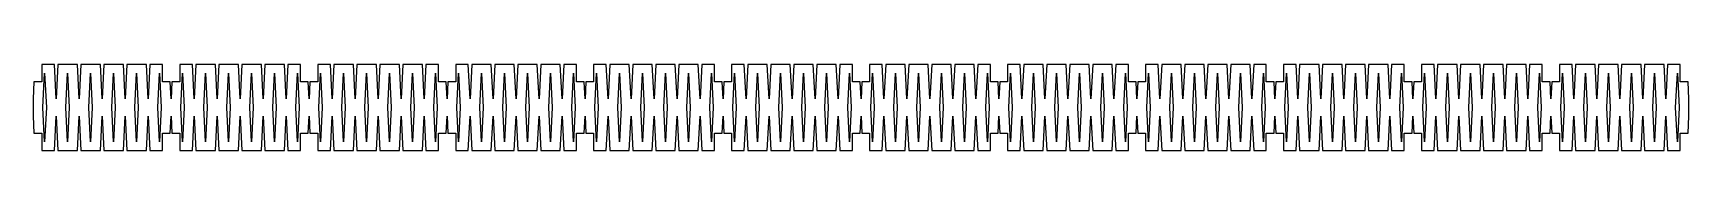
# Model space of a CAD drawing. Header units: metres. Extents: x -312 to 312, y -16 to 16.
import ezdxf

# ---------------------------------------------------------------- set-up
doc = ezdxf.new("R2010")
doc.units = ezdxf.units.M

msp = doc.modelspace()

# ---------------------------------------------------------------- linework, layer by layer
for p, q in [((-304.457, 16.25), (-309.237, 16.25)), ((-309.237, 16.25), (-309.237, 9.75)), ((-308.797, 0), (-308.147, 13)), ((-308.147, 13), (-307.497, 0)), ((-303.807, 3.25), (-304.457, 16.25)), ((-303.157, 16.25), (-303.807, 3.25)), ((-295.777, 16.25), (-303.157, 16.25)), ((-300.117, 0), (-299.467, 13)), ((-299.467, 13), (-298.817, 0)), ((-295.127, 3.25), (-295.777, 16.25)), ((-294.477, 16.25), (-295.127, 3.25)), ((-287.097, 16.25), (-294.477, 16.25)), ((-291.437, 0), (-290.787, 13)), ((-290.787, 13), (-290.137, 0)), ((-286.447, 3.25), (-287.097, 16.25)), ((-285.797, 16.25), (-286.447, 3.25)), ((-278.416, 16.25), (-285.797, 16.25)), ((-282.756, 0), (-282.106, 13)), ((-282.106, 13), (-281.456, 0)), ((-277.766, 3.25), (-278.416, 16.25)), ((-277.116, 16.25), (-277.766, 3.25)), ((-269.736, 16.25), (-277.116, 16.25)), ((-274.076, 0), (-273.426, 13)), ((-273.426, 13), (-272.776, 0)), ((-269.086, 3.25), (-269.736, 16.25)), ((-268.436, 16.25), (-269.086, 3.25)), ((-263.656, 16.25), (-268.436, 16.25)), ((-265.396, 0), (-264.746, 13)), ((-264.746, 13), (-264.096, 0)), ((-263.656, 9.75), (-263.656, 16.25)), ((-252.376, 16.25), (-257.156, 16.25)), ((-257.156, 16.25), (-257.156, 9.75)), ((-256.716, 0), (-256.066, 13)), ((-256.066, 13), (-255.416, 0)), ((-251.726, 3.25), (-252.376, 16.25)), ((-251.076, 16.25), (-251.726, 3.25)), ((-243.696, 16.25), (-251.076, 16.25)), ((-248.036, 0), (-247.386, 13)), ((-247.386, 13), (-246.736, 0)), ((-243.046, 3.25), (-243.696, 16.25)), ((-242.396, 16.25), (-243.046, 3.25)), ((-235.015, 16.25), (-242.396, 16.25)), ((-239.355, 0), (-238.705, 13)), ((-238.705, 13), (-238.055, 0)), ((-234.365, 3.25), (-235.015, 16.25)), ((-233.715, 16.25), (-234.365, 3.25)), ((-226.335, 16.25), (-233.715, 16.25)), ((-230.675, 0), (-230.025, 13)), ((-230.025, 13), (-229.375, 0)), ((-225.685, 3.25), (-226.335, 16.25)), ((-225.035, 16.25), (-225.685, 3.25)), ((-217.655, 16.25), (-225.035, 16.25)), ((-221.995, 0), (-221.345, 13)), ((-221.345, 13), (-220.695, 0)), ((-217.005, 3.25), (-217.655, 16.25)), ((-216.355, 16.25), (-217.005, 3.25)), ((-211.575, 16.25), (-216.355, 16.25)), ((-213.315, 0), (-212.665, 13)), ((-212.665, 13), (-212.015, 0)), ((-211.575, 9.75), (-211.575, 16.25)), ((-200.295, 16.25), (-205.075, 16.25)), ((-205.075, 16.25), (-205.075, 9.75)), ((-204.635, 0), (-203.985, 13)), ((-203.985, 13), (-203.335, 0)), ((-199.645, 3.25), (-200.295, 16.25)), ((-198.995, 16.25), (-199.645, 3.25)), ((-191.614, 16.25), (-198.995, 16.25)), ((-195.954, 0), (-195.304, 13)), ((-195.304, 13), (-194.654, 0)), ((-190.964, 3.25), (-191.614, 16.25)), ((-190.314, 16.25), (-190.964, 3.25)), ((-182.934, 16.25), (-190.314, 16.25)), ((-187.274, 0), (-186.624, 13)), ((-186.624, 13), (-185.974, 0)), ((-182.284, 3.25), (-182.934, 16.25)), ((-181.634, 16.25), (-182.284, 3.25)), ((-174.254, 16.25), (-181.634, 16.25)), ((-178.594, 0), (-177.944, 13)), ((-177.944, 13), (-177.294, 0)), ((-173.604, 3.25), (-174.254, 16.25)), ((-172.954, 16.25), (-173.604, 3.25)), ((-165.574, 16.25), (-172.954, 16.25)), ((-169.914, 0), (-169.264, 13)), ((-169.264, 13), (-168.614, 0)), ((-164.924, 3.25), (-165.574, 16.25)), ((-164.274, 16.25), (-164.924, 3.25)), ((-159.494, 16.25), (-164.274, 16.25)), ((-161.234, 0), (-160.584, 13)), ((-160.584, 13), (-159.934, 0)), ((-159.494, 9.75), (-159.494, 16.25)), ((-148.213, 16.25), (-152.994, 16.25)), ((-152.994, 16.25), (-152.994, 9.75)), ((-152.553, 0), (-151.903, 13)), ((-151.903, 13), (-151.253, 0)), ((-147.563, 3.25), (-148.213, 16.25)), ((-146.913, 16.25), (-147.563, 3.25)), ((-139.533, 16.25), (-146.913, 16.25)), ((-143.873, 0), (-143.223, 13)), ((-143.223, 13), (-142.573, 0)), ((-138.883, 3.25), (-139.533, 16.25)), ((-138.233, 16.25), (-138.883, 3.25)), ((-130.853, 16.25), (-138.233, 16.25)), ((-135.193, 0), (-134.543, 13)), ((-134.543, 13), (-133.893, 0)), ((-130.203, 3.25), (-130.853, 16.25)), ((-129.553, 16.25), (-130.203, 3.25)), ((-122.173, 16.25), (-129.553, 16.25)), ((-126.513, 0), (-125.863, 13)), ((-125.863, 13), (-125.213, 0)), ((-121.523, 3.25), (-122.173, 16.25)), ((-120.873, 16.25), (-121.523, 3.25)), ((-113.493, 16.25), (-120.873, 16.25)), ((-117.833, 0), (-117.183, 13)), ((-117.183, 13), (-116.533, 0)), ((-112.843, 3.25), (-113.493, 16.25)), ((-112.193, 16.25), (-112.843, 3.25)), ((-107.412, 16.25), (-112.193, 16.25)), ((-109.152, 0), (-108.502, 13)), ((-108.502, 13), (-107.852, 0)), ((-107.412, 9.75), (-107.412, 16.25)), ((-96.1322, 16.25), (-100.912, 16.25)), ((-100.912, 16.25), (-100.912, 9.75)), ((-100.472, 0), (-99.8223, 13)), ((-99.8223, 13), (-99.1723, 0)), ((-95.4822, 3.25), (-96.1322, 16.25)), ((-94.8322, 16.25), (-95.4822, 3.25)), ((-87.452, 16.25), (-94.8322, 16.25)), ((-91.7921, 0), (-91.1421, 13)), ((-91.1421, 13), (-90.4921, 0)), ((-86.802, 3.25), (-87.452, 16.25)), ((-86.152, 16.25), (-86.802, 3.25)), ((-78.7718, 16.25), (-86.152, 16.25)), ((-83.1119, 0), (-82.4619, 13)), ((-82.4619, 13), (-81.8119, 0)), ((-78.1218, 3.25), (-78.7718, 16.25)), ((-77.4718, 16.25), (-78.1218, 3.25)), ((-70.0916, 16.25), (-77.4718, 16.25)), ((-74.4317, 0), (-73.7817, 13)), ((-73.7817, 13), (-73.1317, 0)), ((-69.4416, 3.25), (-70.0916, 16.25)), ((-68.7916, 16.25), (-69.4416, 3.25)), ((-61.4114, 16.25), (-68.7916, 16.25)), ((-65.7515, 0), (-65.1015, 13)), ((-65.1015, 13), (-64.4515, 0)), ((-60.7614, 3.25), (-61.4114, 16.25)), ((-60.1114, 16.25), (-60.7614, 3.25)), ((-55.3312, 16.25), (-60.1114, 16.25)), ((-57.0713, 0), (-56.4213, 13)), ((-56.4213, 13), (-55.7713, 0)), ((-55.3312, 9.75), (-55.3312, 16.25)), ((-44.051, 16.25), (-48.8312, 16.25)), ((-48.8312, 16.25), (-48.8312, 9.75)), ((-48.3911, 0), (-47.7411, 13)), ((-47.7411, 13), (-47.0911, 0)), ((-43.401, 3.25), (-44.051, 16.25)), ((-42.751, 16.25), (-43.401, 3.25)), ((-35.3708, 16.25), (-42.751, 16.25)), ((-39.7109, 0), (-39.0609, 13)), ((-39.0609, 13), (-38.4109, 0)), ((-34.7208, 3.25), (-35.3708, 16.25)), ((-34.0708, 16.25), (-34.7208, 3.25)), ((-26.6906, 16.25), (-34.0708, 16.25)), ((-31.0307, 0), (-30.3807, 13)), ((-30.3807, 13), (-29.7307, 0)), ((-26.0406, 3.25), (-26.6906, 16.25)), ((-25.3906, 16.25), (-26.0406, 3.25)), ((-18.0104, 16.25), (-25.3906, 16.25)), ((-22.3505, 0), (-21.7005, 13)), ((-21.7005, 13), (-21.0505, 0)), ((-17.3604, 3.25), (-18.0104, 16.25)), ((-16.7104, 16.25), (-17.3604, 3.25)), ((-9.3302, 16.25), (-16.7104, 16.25)), ((-13.6703, 0), (-13.0203, 13)), ((-13.0203, 13), (-12.3703, 0)), ((-8.6802, 3.25), (-9.3302, 16.25)), ((-8.0302, 16.25), (-8.6802, 3.25)), ((-3.25, 16.25), (-8.0302, 16.25)), ((-4.9901, 0), (-4.3401, 13)), ((-4.3401, 13), (-3.6901, 0)), ((-3.25, 9.75), (-3.25, 16.25)), ((8.0302, 16.25), (3.25, 16.25)), ((3.25, 16.25), (3.25, 9.75)), ((3.6901, 0), (4.3401, 13)), ((4.3401, 13), (4.9901, 0)), ((8.6802, 3.25), (8.0302, 16.25)), ((9.3302, 16.25), (8.6802, 3.25)), ((16.7104, 16.25), (9.3302, 16.25)), ((12.3703, 0), (13.0203, 13)), ((13.0203, 13), (13.6703, 0)), ((17.3604, 3.25), (16.7104, 16.25)), ((18.0104, 16.25), (17.3604, 3.25)), ((25.3906, 16.25), (18.0104, 16.25)), ((21.0505, 0), (21.7005, 13)), ((21.7005, 13), (22.3505, 0)), ((26.0406, 3.25), (25.3906, 16.25)), ((26.6906, 16.25), (26.0406, 3.25)), ((34.0708, 16.25), (26.6906, 16.25)), ((29.7307, 0), (30.3807, 13)), ((30.3807, 13), (31.0307, 0)), ((34.7208, 3.25), (34.0708, 16.25)), ((35.3708, 16.25), (34.7208, 3.25)), ((42.751, 16.25), (35.3708, 16.25)), ((38.4109, 0), (39.0609, 13)), ((39.0609, 13), (39.7109, 0)), ((43.401, 3.25), (42.751, 16.25)), ((44.051, 16.25), (43.401, 3.25)), ((48.8312, 16.25), (44.051, 16.25)), ((47.0911, 0), (47.7411, 13)), ((47.7411, 13), (48.3911, 0)), ((48.8312, 9.75), (48.8312, 16.25)), ((60.1114, 16.25), (55.3312, 16.25)), ((55.3312, 16.25), (55.3312, 9.75)), ((55.7713, 0), (56.4213, 13)), ((56.4213, 13), (57.0713, 0)), ((60.7614, 3.25), (60.1114, 16.25)), ((61.4114, 16.25), (60.7614, 3.25)), ((68.7916, 16.25), (61.4114, 16.25)), ((64.4515, 0), (65.1015, 13)), ((65.1015, 13), (65.7515, 0)), ((69.4416, 3.25), (68.7916, 16.25)), ((70.0916, 16.25), (69.4416, 3.25)), ((77.4718, 16.25), (70.0916, 16.25)), ((73.1317, 0), (73.7817, 13)), ((73.7817, 13), (74.4317, 0)), ((78.1218, 3.25), (77.4718, 16.25)), ((78.7718, 16.25), (78.1218, 3.25)), ((86.152, 16.25), (78.7718, 16.25)), ((81.8119, 0), (82.4619, 13)), ((82.4619, 13), (83.1119, 0)), ((86.802, 3.25), (86.152, 16.25)), ((87.452, 16.25), (86.802, 3.25)), ((94.8322, 16.25), (87.452, 16.25)), ((90.4921, 0), (91.1421, 13)), ((91.1421, 13), (91.7921, 0)), ((95.4822, 3.25), (94.8322, 16.25)), ((96.1322, 16.25), (95.4822, 3.25)), ((100.912, 16.25), (96.1322, 16.25)), ((99.1723, 0), (99.8223, 13)), ((99.8223, 13), (100.472, 0)), ((100.912, 9.75), (100.912, 16.25)), ((112.193, 16.25), (107.412, 16.25)), ((107.412, 16.25), (107.412, 9.75)), ((107.852, 0), (108.502, 13)), ((108.502, 13), (109.152, 0)), ((112.843, 3.25), (112.193, 16.25)), ((113.493, 16.25), (112.843, 3.25)), ((120.873, 16.25), (113.493, 16.25)), ((116.533, 0), (117.183, 13)), ((117.183, 13), (117.833, 0)), ((121.523, 3.25), (120.873, 16.25)), ((122.173, 16.25), (121.523, 3.25)), ((129.553, 16.25), (122.173, 16.25)), ((125.213, 0), (125.863, 13)), ((125.863, 13), (126.513, 0)), ((130.203, 3.25), (129.553, 16.25)), ((130.853, 16.25), (130.203, 3.25)), ((138.233, 16.25), (130.853, 16.25)), ((133.893, 0), (134.543, 13)), ((134.543, 13), (135.193, 0)), ((138.883, 3.25), (138.233, 16.25)), ((139.533, 16.25), (138.883, 3.25)), ((146.913, 16.25), (139.533, 16.25)), ((142.573, 0), (143.223, 13)), ((143.223, 13), (143.873, 0)), ((147.563, 3.25), (146.913, 16.25)), ((148.213, 16.25), (147.563, 3.25)), ((152.994, 16.25), (148.213, 16.25)), ((151.253, 0), (151.903, 13)), ((151.903, 13), (152.553, 0)), ((152.994, 9.75), (152.994, 16.25)), ((164.274, 16.25), (159.494, 16.25)), ((159.494, 16.25), (159.494, 9.75)), ((159.934, 0), (160.584, 13)), ((160.584, 13), (161.234, 0)), ((164.924, 3.25), (164.274, 16.25)), ((165.574, 16.25), (164.924, 3.25)), ((172.954, 16.25), (165.574, 16.25)), ((168.614, 0), (169.264, 13)), ((169.264, 13), (169.914, 0)), ((173.604, 3.25), (172.954, 16.25)), ((174.254, 16.25), (173.604, 3.25)), ((181.634, 16.25), (174.254, 16.25)), ((177.294, 0), (177.944, 13)), ((177.944, 13), (178.594, 0)), ((182.284, 3.25), (181.634, 16.25)), ((182.934, 16.25), (182.284, 3.25)), ((190.314, 16.25), (182.934, 16.25)), ((185.974, 0), (186.624, 13)), ((186.624, 13), (187.274, 0)), ((190.964, 3.25), (190.314, 16.25)), ((191.614, 16.25), (190.964, 3.25)), ((198.995, 16.25), (191.614, 16.25)), ((194.654, 0), (195.304, 13)), ((195.304, 13), (195.954, 0)), ((199.645, 3.25), (198.995, 16.25)), ((200.295, 16.25), (199.645, 3.25)), ((205.075, 16.25), (200.295, 16.25)), ((203.335, 0), (203.985, 13)), ((203.985, 13), (204.635, 0)), ((205.075, 9.75), (205.075, 16.25)), ((216.355, 16.25), (211.575, 16.25)), ((211.575, 16.25), (211.575, 9.75)), ((212.015, 0), (212.665, 13)), ((212.665, 13), (213.315, 0)), ((217.005, 3.25), (216.355, 16.25)), ((217.655, 16.25), (217.005, 3.25)), ((225.035, 16.25), (217.655, 16.25)), ((220.695, 0), (221.345, 13)), ((221.345, 13), (221.995, 0)), ((225.685, 3.25), (225.035, 16.25)), ((226.335, 16.25), (225.685, 3.25)), ((233.715, 16.25), (226.335, 16.25)), ((229.375, 0), (230.025, 13)), ((230.025, 13), (230.675, 0)), ((234.365, 3.25), (233.715, 16.25)), ((235.015, 16.25), (234.365, 3.25)), ((242.396, 16.25), (235.015, 16.25)), ((238.055, 0), (238.705, 13)), ((238.705, 13), (239.355, 0)), ((243.046, 3.25), (242.396, 16.25)), ((243.696, 16.25), (243.046, 3.25)), ((251.076, 16.25), (243.696, 16.25)), ((246.736, 0), (247.386, 13)), ((247.386, 13), (248.036, 0)), ((251.726, 3.25), (251.076, 16.25)), ((252.376, 16.25), (251.726, 3.25)), ((257.156, 16.25), (252.376, 16.25)), ((255.416, 0), (256.066, 13)), ((256.066, 13), (256.716, 0)), ((257.156, 9.75), (257.156, 16.25)), ((268.436, 16.25), (263.656, 16.25)), ((263.656, 16.25), (263.656, 9.75)), ((264.096, 0), (264.746, 13)), ((264.746, 13), (265.396, 0)), ((269.086, 3.25), (268.436, 16.25)), ((269.736, 16.25), (269.086, 3.25)), ((277.116, 16.25), (269.736, 16.25)), ((272.776, 0), (273.426, 13)), ((273.426, 13), (274.076, 0)), ((277.766, 3.25), (277.116, 16.25)), ((278.416, 16.25), (277.766, 3.25)), ((285.797, 16.25), (278.416, 16.25)), ((281.456, 0), (282.106, 13)), ((282.106, 13), (282.756, 0)), ((286.447, 3.25), (285.797, 16.25)), ((287.097, 16.25), (286.447, 3.25)), ((294.477, 16.25), (287.097, 16.25)), ((290.137, 0), (290.787, 13)), ((290.787, 13), (291.437, 0)), ((295.127, 3.25), (294.477, 16.25)), ((295.777, 16.25), (295.127, 3.25)), ((303.157, 16.25), (295.777, 16.25)), ((298.817, 0), (299.467, 13)), ((299.467, 13), (300.117, 0)), ((303.807, 3.25), (303.157, 16.25)), ((304.457, 16.25), (303.807, 3.25)), ((309.237, 16.25), (304.457, 16.25)), ((307.497, 0), (308.147, 13)), ((308.147, 13), (308.797, 0)), ((309.237, 9.75), (309.237, 16.25)), ((-312.162, 9.75), (-312.487, 3.25)), ((-309.237, 9.75), (-312.162, 9.75)), ((-260.731, 9.75), (-263.656, 9.75)), ((-260.406, 3.25), (-260.731, 9.75)), ((-260.081, 9.75), (-260.406, 3.25)), ((-257.156, 9.75), (-260.081, 9.75)), ((-208.65, 9.75), (-211.575, 9.75)), ((-208.325, 3.25), (-208.65, 9.75)), ((-208, 9.75), (-208.325, 3.25)), ((-205.075, 9.75), (-208, 9.75)), ((-156.569, 9.75), (-159.494, 9.75)), ((-156.244, 3.25), (-156.569, 9.75)), ((-155.919, 9.75), (-156.244, 3.25)), ((-152.994, 9.75), (-155.919, 9.75)), ((-104.487, 9.75), (-107.412, 9.75)), ((-104.162, 3.25), (-104.487, 9.75)), ((-103.837, 9.75), (-104.162, 3.25)), ((-100.912, 9.75), (-103.837, 9.75)), ((-52.4062, 9.75), (-55.3312, 9.75)), ((-52.0812, 3.25), (-52.4062, 9.75)), ((-51.7562, 9.75), (-52.0812, 3.25)), ((-48.8312, 9.75), (-51.7562, 9.75)), ((-0.325, 9.75), (-3.25, 9.75)), ((0, 3.25), (-0.325, 9.75)), ((0.325, 9.75), (0, 3.25)), ((3.25, 9.75), (0.325, 9.75)), ((51.7562, 9.75), (48.8312, 9.75)), ((52.0812, 3.25), (51.7562, 9.75)), ((52.4062, 9.75), (52.0812, 3.25)), ((55.3312, 9.75), (52.4062, 9.75)), ((103.837, 9.75), (100.912, 9.75)), ((104.162, 3.25), (103.837, 9.75)), ((104.487, 9.75), (104.162, 3.25)), ((107.412, 9.75), (104.487, 9.75)), ((155.919, 9.75), (152.994, 9.75)), ((156.244, 3.25), (155.919, 9.75)), ((156.569, 9.75), (156.244, 3.25)), ((159.494, 9.75), (156.569, 9.75)), ((208, 9.75), (205.075, 9.75)), ((208.325, 3.25), (208, 9.75)), ((208.65, 9.75), (208.325, 3.25)), ((211.575, 9.75), (208.65, 9.75)), ((260.081, 9.75), (257.156, 9.75)), ((260.406, 3.25), (260.081, 9.75)), ((260.731, 9.75), (260.406, 3.25)), ((263.656, 9.75), (260.731, 9.75)), ((312.162, 9.75), (309.237, 9.75)), ((312.487, 3.25), (312.162, 9.75)), ((-312.487, 3.25), (-312.487, -3.25)), ((-308.147, -13), (-308.797, 0)), ((-307.497, 0), (-308.147, -13)), ((-299.467, -13), (-300.117, 0)), ((-298.817, 0), (-299.467, -13)), ((-290.787, -13), (-291.437, 0)), ((-290.137, 0), (-290.787, -13)), ((-282.106, -13), (-282.756, 0)), ((-281.456, 0), (-282.106, -13)), ((-273.426, -13), (-274.076, 0)), ((-272.776, 0), (-273.426, -13)), ((-264.746, -13), (-265.396, 0)), ((-264.096, 0), (-264.746, -13)), ((-256.066, -13), (-256.716, 0)), ((-255.416, 0), (-256.066, -13)), ((-247.386, -13), (-248.036, 0)), ((-246.736, 0), (-247.386, -13)), ((-238.705, -13), (-239.355, 0)), ((-238.055, 0), (-238.705, -13)), ((-230.025, -13), (-230.675, 0)), ((-229.375, 0), (-230.025, -13)), ((-221.345, -13), (-221.995, 0)), ((-220.695, 0), (-221.345, -13)), ((-212.665, -13), (-213.315, 0)), ((-212.015, 0), (-212.665, -13)), ((-203.985, -13), (-204.635, 0)), ((-203.335, 0), (-203.985, -13)), ((-195.304, -13), (-195.954, 0)), ((-194.654, 0), (-195.304, -13)), ((-186.624, -13), (-187.274, 0)), ((-185.974, 0), (-186.624, -13)), ((-177.944, -13), (-178.594, 0)), ((-177.294, 0), (-177.944, -13)), ((-169.264, -13), (-169.914, 0)), ((-168.614, 0), (-169.264, -13)), ((-160.584, -13), (-161.234, 0)), ((-159.934, 0), (-160.584, -13)), ((-151.903, -13), (-152.553, 0)), ((-151.253, 0), (-151.903, -13)), ((-143.223, -13), (-143.873, 0)), ((-142.573, 0), (-143.223, -13)), ((-134.543, -13), (-135.193, 0)), ((-133.893, 0), (-134.543, -13)), ((-125.863, -13), (-126.513, 0)), ((-125.213, 0), (-125.863, -13)), ((-117.183, -13), (-117.833, 0)), ((-116.533, 0), (-117.183, -13)), ((-108.502, -13), (-109.152, 0)), ((-107.852, 0), (-108.502, -13)), ((-99.8223, -13), (-100.472, 0)), ((-99.1723, 0), (-99.8223, -13)), ((-91.1421, -13), (-91.7921, 0)), ((-90.4921, 0), (-91.1421, -13)), ((-82.4619, -13), (-83.1119, 0)), ((-81.8119, 0), (-82.4619, -13)), ((-73.7817, -13), (-74.4317, 0)), ((-73.1317, 0), (-73.7817, -13)), ((-65.1015, -13), (-65.7515, 0)), ((-64.4515, 0), (-65.1015, -13)), ((-56.4213, -13), (-57.0713, 0)), ((-55.7713, 0), (-56.4213, -13)), ((-47.7411, -13), (-48.3911, 0)), ((-47.0911, 0), (-47.7411, -13)), ((-39.0609, -13), (-39.7109, 0)), ((-38.4109, 0), (-39.0609, -13)), ((-30.3807, -13), (-31.0307, 0)), ((-29.7307, 0), (-30.3807, -13)), ((-21.7005, -13), (-22.3505, 0)), ((-21.0505, 0), (-21.7005, -13)), ((-13.0203, -13), (-13.6703, 0)), ((-12.3703, 0), (-13.0203, -13)), ((-4.3401, -13), (-4.9901, 0)), ((-3.6901, 0), (-4.3401, -13)), ((4.3401, -13), (3.6901, 0)), ((4.9901, 0), (4.3401, -13)), ((13.0203, -13), (12.3703, 0)), ((13.6703, 0), (13.0203, -13)), ((21.7005, -13), (21.0505, 0)), ((22.3505, 0), (21.7005, -13)), ((30.3807, -13), (29.7307, 0)), ((31.0307, 0), (30.3807, -13)), ((39.0609, -13), (38.4109, 0)), ((39.7109, 0), (39.0609, -13)), ((47.7411, -13), (47.0911, 0)), ((48.3911, 0), (47.7411, -13)), ((56.4213, -13), (55.7713, 0)), ((57.0713, 0), (56.4213, -13)), ((65.1015, -13), (64.4515, 0)), ((65.7515, 0), (65.1015, -13)), ((73.7817, -13), (73.1317, 0)), ((74.4317, 0), (73.7817, -13)), ((82.4619, -13), (81.8119, 0)), ((83.1119, 0), (82.4619, -13)), ((91.1421, -13), (90.4921, 0)), ((91.7921, 0), (91.1421, -13)), ((99.8223, -13), (99.1723, 0)), ((100.472, 0), (99.8223, -13)), ((108.502, -13), (107.852, 0)), ((109.152, 0), (108.502, -13)), ((117.183, -13), (116.533, 0)), ((117.833, 0), (117.183, -13)), ((125.863, -13), (125.213, 0)), ((126.513, 0), (125.863, -13)), ((134.543, -13), (133.893, 0)), ((135.193, 0), (134.543, -13)), ((143.223, -13), (142.573, 0)), ((143.873, 0), (143.223, -13)), ((151.903, -13), (151.253, 0)), ((152.553, 0), (151.903, -13)), ((160.584, -13), (159.934, 0)), ((161.234, 0), (160.584, -13)), ((169.264, -13), (168.614, 0)), ((169.914, 0), (169.264, -13)), ((177.944, -13), (177.294, 0)), ((178.594, 0), (177.944, -13)), ((186.624, -13), (185.974, 0)), ((187.274, 0), (186.624, -13)), ((195.304, -13), (194.654, 0)), ((195.954, 0), (195.304, -13)), ((203.985, -13), (203.335, 0)), ((204.635, 0), (203.985, -13)), ((212.665, -13), (212.015, 0)), ((213.315, 0), (212.665, -13)), ((221.345, -13), (220.695, 0)), ((221.995, 0), (221.345, -13)), ((230.025, -13), (229.375, 0)), ((230.675, 0), (230.025, -13)), ((238.705, -13), (238.055, 0)), ((239.355, 0), (238.705, -13)), ((247.386, -13), (246.736, 0)), ((248.036, 0), (247.386, -13)), ((256.066, -13), (255.416, 0)), ((256.716, 0), (256.066, -13)), ((264.746, -13), (264.096, 0)), ((265.396, 0), (264.746, -13)), ((273.426, -13), (272.776, 0)), ((274.076, 0), (273.426, -13)), ((282.106, -13), (281.456, 0)), ((282.756, 0), (282.106, -13)), ((290.787, -13), (290.137, 0)), ((291.437, 0), (290.787, -13)), ((299.467, -13), (298.817, 0)), ((300.117, 0), (299.467, -13)), ((308.147, -13), (307.497, 0)), ((308.797, 0), (308.147, -13)), ((312.487, -3.25), (312.487, 3.25)), ((-312.487, -3.25), (-312.162, -9.75)), ((-304.457, -16.25), (-303.807, -3.25)), ((-303.807, -3.25), (-303.157, -16.25)), ((-295.777, -16.25), (-295.127, -3.25)), ((-295.127, -3.25), (-294.477, -16.25)), ((-287.097, -16.25), (-286.447, -3.25)), ((-286.447, -3.25), (-285.797, -16.25)), ((-278.416, -16.25), (-277.766, -3.25)), ((-277.766, -3.25), (-277.116, -16.25)), ((-269.736, -16.25), (-269.086, -3.25)), ((-269.086, -3.25), (-268.436, -16.25)), ((-260.731, -9.75), (-260.406, -3.25)), ((-260.406, -3.25), (-260.081, -9.75)), ((-252.376, -16.25), (-251.726, -3.25)), ((-251.726, -3.25), (-251.076, -16.25)), ((-243.696, -16.25), (-243.046, -3.25)), ((-243.046, -3.25), (-242.396, -16.25)), ((-235.015, -16.25), (-234.365, -3.25)), ((-234.365, -3.25), (-233.715, -16.25)), ((-226.335, -16.25), (-225.685, -3.25)), ((-225.685, -3.25), (-225.035, -16.25)), ((-217.655, -16.25), (-217.005, -3.25)), ((-217.005, -3.25), (-216.355, -16.25)), ((-208.65, -9.75), (-208.325, -3.25)), ((-208.325, -3.25), (-208, -9.75)), ((-200.295, -16.25), (-199.645, -3.25)), ((-199.645, -3.25), (-198.995, -16.25)), ((-191.614, -16.25), (-190.964, -3.25)), ((-190.964, -3.25), (-190.314, -16.25)), ((-182.934, -16.25), (-182.284, -3.25)), ((-182.284, -3.25), (-181.634, -16.25)), ((-174.254, -16.25), (-173.604, -3.25)), ((-173.604, -3.25), (-172.954, -16.25)), ((-165.574, -16.25), (-164.924, -3.25)), ((-164.924, -3.25), (-164.274, -16.25)), ((-156.569, -9.75), (-156.244, -3.25)), ((-156.244, -3.25), (-155.919, -9.75)), ((-148.213, -16.25), (-147.563, -3.25)), ((-147.563, -3.25), (-146.913, -16.25)), ((-139.533, -16.25), (-138.883, -3.25)), ((-138.883, -3.25), (-138.233, -16.25)), ((-130.853, -16.25), (-130.203, -3.25)), ((-130.203, -3.25), (-129.553, -16.25)), ((-122.173, -16.25), (-121.523, -3.25)), ((-121.523, -3.25), (-120.873, -16.25)), ((-113.493, -16.25), (-112.843, -3.25)), ((-112.843, -3.25), (-112.193, -16.25)), ((-104.487, -9.75), (-104.162, -3.25)), ((-104.162, -3.25), (-103.837, -9.75)), ((-96.1322, -16.25), (-95.4822, -3.25)), ((-95.4822, -3.25), (-94.8322, -16.25)), ((-87.452, -16.25), (-86.802, -3.25)), ((-86.802, -3.25), (-86.152, -16.25)), ((-78.7718, -16.25), (-78.1218, -3.25)), ((-78.1218, -3.25), (-77.4718, -16.25)), ((-70.0916, -16.25), (-69.4416, -3.25)), ((-69.4416, -3.25), (-68.7916, -16.25)), ((-61.4114, -16.25), (-60.7614, -3.25)), ((-60.7614, -3.25), (-60.1114, -16.25)), ((-52.4062, -9.75), (-52.0812, -3.25)), ((-52.0812, -3.25), (-51.7562, -9.75)), ((-44.051, -16.25), (-43.401, -3.25)), ((-43.401, -3.25), (-42.751, -16.25)), ((-35.3708, -16.25), (-34.7208, -3.25)), ((-34.7208, -3.25), (-34.0708, -16.25)), ((-26.6906, -16.25), (-26.0406, -3.25)), ((-26.0406, -3.25), (-25.3906, -16.25)), ((-18.0104, -16.25), (-17.3604, -3.25)), ((-17.3604, -3.25), (-16.7104, -16.25)), ((-9.3302, -16.25), (-8.6802, -3.25)), ((-8.6802, -3.25), (-8.0302, -16.25)), ((-0.325, -9.75), (0, -3.25)), ((0, -3.25), (0.325, -9.75)), ((8.0302, -16.25), (8.6802, -3.25)), ((8.6802, -3.25), (9.3302, -16.25)), ((16.7104, -16.25), (17.3604, -3.25)), ((17.3604, -3.25), (18.0104, -16.25)), ((25.3906, -16.25), (26.0406, -3.25)), ((26.0406, -3.25), (26.6906, -16.25)), ((34.0708, -16.25), (34.7208, -3.25)), ((34.7208, -3.25), (35.3708, -16.25)), ((42.751, -16.25), (43.401, -3.25)), ((43.401, -3.25), (44.051, -16.25)), ((51.7562, -9.75), (52.0812, -3.25)), ((52.0812, -3.25), (52.4062, -9.75)), ((60.1114, -16.25), (60.7614, -3.25)), ((60.7614, -3.25), (61.4114, -16.25)), ((68.7916, -16.25), (69.4416, -3.25)), ((69.4416, -3.25), (70.0916, -16.25)), ((77.4718, -16.25), (78.1218, -3.25)), ((78.1218, -3.25), (78.7718, -16.25)), ((86.152, -16.25), (86.802, -3.25)), ((86.802, -3.25), (87.452, -16.25)), ((94.8322, -16.25), (95.4822, -3.25)), ((95.4822, -3.25), (96.1322, -16.25)), ((103.837, -9.75), (104.162, -3.25)), ((104.162, -3.25), (104.487, -9.75)), ((112.193, -16.25), (112.843, -3.25)), ((112.843, -3.25), (113.493, -16.25)), ((120.873, -16.25), (121.523, -3.25)), ((121.523, -3.25), (122.173, -16.25)), ((129.553, -16.25), (130.203, -3.25)), ((130.203, -3.25), (130.853, -16.25)), ((138.233, -16.25), (138.883, -3.25)), ((138.883, -3.25), (139.533, -16.25)), ((146.913, -16.25), (147.563, -3.25)), ((147.563, -3.25), (148.213, -16.25)), ((155.919, -9.75), (156.244, -3.25)), ((156.244, -3.25), (156.569, -9.75)), ((164.274, -16.25), (164.924, -3.25)), ((164.924, -3.25), (165.574, -16.25)), ((172.954, -16.25), (173.604, -3.25)), ((173.604, -3.25), (174.254, -16.25)), ((181.634, -16.25), (182.284, -3.25)), ((182.284, -3.25), (182.934, -16.25)), ((190.314, -16.25), (190.964, -3.25)), ((190.964, -3.25), (191.614, -16.25)), ((198.995, -16.25), (199.645, -3.25)), ((199.645, -3.25), (200.295, -16.25)), ((208, -9.75), (208.325, -3.25)), ((208.325, -3.25), (208.65, -9.75)), ((216.355, -16.25), (217.005, -3.25)), ((217.005, -3.25), (217.655, -16.25)), ((225.035, -16.25), (225.685, -3.25)), ((225.685, -3.25), (226.335, -16.25)), ((233.715, -16.25), (234.365, -3.25)), ((234.365, -3.25), (235.015, -16.25)), ((242.396, -16.25), (243.046, -3.25)), ((243.046, -3.25), (243.696, -16.25)), ((251.076, -16.25), (251.726, -3.25)), ((251.726, -3.25), (252.376, -16.25)), ((260.081, -9.75), (260.406, -3.25)), ((260.406, -3.25), (260.731, -9.75)), ((268.436, -16.25), (269.086, -3.25)), ((269.086, -3.25), (269.736, -16.25)), ((277.116, -16.25), (277.766, -3.25)), ((277.766, -3.25), (278.416, -16.25)), ((285.797, -16.25), (286.447, -3.25)), ((286.447, -3.25), (287.097, -16.25)), ((294.477, -16.25), (295.127, -3.25)), ((295.127, -3.25), (295.777, -16.25)), ((303.157, -16.25), (303.807, -3.25)), ((303.807, -3.25), (304.457, -16.25)), ((312.162, -9.75), (312.487, -3.25)), ((-312.162, -9.75), (-309.237, -9.75)), ((-309.237, -9.75), (-309.237, -16.25)), ((-263.656, -16.25), (-263.656, -9.75)), ((-263.656, -9.75), (-260.731, -9.75)), ((-260.081, -9.75), (-257.156, -9.75)), ((-257.156, -9.75), (-257.156, -16.25)), ((-211.575, -16.25), (-211.575, -9.75)), ((-211.575, -9.75), (-208.65, -9.75)), ((-208, -9.75), (-205.075, -9.75)), ((-205.075, -9.75), (-205.075, -16.25)), ((-159.494, -16.25), (-159.494, -9.75)), ((-159.494, -9.75), (-156.569, -9.75)), ((-155.919, -9.75), (-152.994, -9.75)), ((-152.994, -9.75), (-152.994, -16.25)), ((-107.412, -16.25), (-107.412, -9.75)), ((-107.412, -9.75), (-104.487, -9.75)), ((-103.837, -9.75), (-100.912, -9.75)), ((-100.912, -9.75), (-100.912, -16.25)), ((-55.3312, -16.25), (-55.3312, -9.75)), ((-55.3312, -9.75), (-52.4062, -9.75)), ((-51.7562, -9.75), (-48.8312, -9.75)), ((-48.8312, -9.75), (-48.8312, -16.25)), ((-3.25, -16.25), (-3.25, -9.75)), ((-3.25, -9.75), (-0.325, -9.75)), ((0.325, -9.75), (3.25, -9.75)), ((3.25, -9.75), (3.25, -16.25)), ((48.8312, -16.25), (48.8312, -9.75)), ((48.8312, -9.75), (51.7562, -9.75)), ((52.4062, -9.75), (55.3312, -9.75)), ((55.3312, -9.75), (55.3312, -16.25)), ((100.912, -16.25), (100.912, -9.75)), ((100.912, -9.75), (103.837, -9.75)), ((104.487, -9.75), (107.412, -9.75)), ((107.412, -9.75), (107.412, -16.25)), ((152.994, -16.25), (152.994, -9.75)), ((152.994, -9.75), (155.919, -9.75)), ((156.569, -9.75), (159.494, -9.75)), ((159.494, -9.75), (159.494, -16.25)), ((205.075, -16.25), (205.075, -9.75)), ((205.075, -9.75), (208, -9.75)), ((208.65, -9.75), (211.575, -9.75)), ((211.575, -9.75), (211.575, -16.25)), ((257.156, -16.25), (257.156, -9.75)), ((257.156, -9.75), (260.081, -9.75)), ((260.731, -9.75), (263.656, -9.75)), ((263.656, -9.75), (263.656, -16.25)), ((309.237, -16.25), (309.237, -9.75)), ((309.237, -9.75), (312.162, -9.75)), ((-309.237, -16.25), (-304.457, -16.25)), ((-303.157, -16.25), (-295.777, -16.25)), ((-294.477, -16.25), (-287.097, -16.25)), ((-285.797, -16.25), (-278.416, -16.25)), ((-277.116, -16.25), (-269.736, -16.25)), ((-268.436, -16.25), (-263.656, -16.25)), ((-257.156, -16.25), (-252.376, -16.25)), ((-251.076, -16.25), (-243.696, -16.25)), ((-242.396, -16.25), (-235.015, -16.25)), ((-233.715, -16.25), (-226.335, -16.25)), ((-225.035, -16.25), (-217.655, -16.25)), ((-216.355, -16.25), (-211.575, -16.25)), ((-205.075, -16.25), (-200.295, -16.25)), ((-198.995, -16.25), (-191.614, -16.25)), ((-190.314, -16.25), (-182.934, -16.25)), ((-181.634, -16.25), (-174.254, -16.25)), ((-172.954, -16.25), (-165.574, -16.25)), ((-164.274, -16.25), (-159.494, -16.25)), ((-152.994, -16.25), (-148.213, -16.25)), ((-146.913, -16.25), (-139.533, -16.25)), ((-138.233, -16.25), (-130.853, -16.25)), ((-129.553, -16.25), (-122.173, -16.25)), ((-120.873, -16.25), (-113.493, -16.25)), ((-112.193, -16.25), (-107.412, -16.25)), ((-100.912, -16.25), (-96.1322, -16.25)), ((-94.8322, -16.25), (-87.452, -16.25)), ((-86.152, -16.25), (-78.7718, -16.25)), ((-77.4718, -16.25), (-70.0916, -16.25)), ((-68.7916, -16.25), (-61.4114, -16.25)), ((-60.1114, -16.25), (-55.3312, -16.25)), ((-48.8312, -16.25), (-44.051, -16.25)), ((-42.751, -16.25), (-35.3708, -16.25)), ((-34.0708, -16.25), (-26.6906, -16.25)), ((-25.3906, -16.25), (-18.0104, -16.25)), ((-16.7104, -16.25), (-9.3302, -16.25)), ((-8.0302, -16.25), (-3.25, -16.25)), ((3.25, -16.25), (8.0302, -16.25)), ((9.3302, -16.25), (16.7104, -16.25)), ((18.0104, -16.25), (25.3906, -16.25)), ((26.6906, -16.25), (34.0708, -16.25)), ((35.3708, -16.25), (42.751, -16.25)), ((44.051, -16.25), (48.8312, -16.25)), ((55.3312, -16.25), (60.1114, -16.25)), ((61.4114, -16.25), (68.7916, -16.25)), ((70.0916, -16.25), (77.4718, -16.25)), ((78.7718, -16.25), (86.152, -16.25)), ((87.452, -16.25), (94.8322, -16.25)), ((96.1322, -16.25), (100.912, -16.25)), ((107.412, -16.25), (112.193, -16.25)), ((113.493, -16.25), (120.873, -16.25)), ((122.173, -16.25), (129.553, -16.25)), ((130.853, -16.25), (138.233, -16.25)), ((139.533, -16.25), (146.913, -16.25)), ((148.213, -16.25), (152.994, -16.25)), ((159.494, -16.25), (164.274, -16.25)), ((165.574, -16.25), (172.954, -16.25)), ((174.254, -16.25), (181.634, -16.25)), ((182.934, -16.25), (190.314, -16.25)), ((191.614, -16.25), (198.995, -16.25)), ((200.295, -16.25), (205.075, -16.25)), ((211.575, -16.25), (216.355, -16.25)), ((217.655, -16.25), (225.035, -16.25)), ((226.335, -16.25), (233.715, -16.25)), ((235.015, -16.25), (242.396, -16.25)), ((243.696, -16.25), (251.076, -16.25)), ((252.376, -16.25), (257.156, -16.25)), ((263.656, -16.25), (268.436, -16.25)), ((269.736, -16.25), (277.116, -16.25)), ((278.416, -16.25), (285.797, -16.25)), ((287.097, -16.25), (294.477, -16.25)), ((295.777, -16.25), (303.157, -16.25)), ((304.457, -16.25), (309.237, -16.25))]:
    msp.add_line(p, q)

doc.saveas('drawing.dxf')
